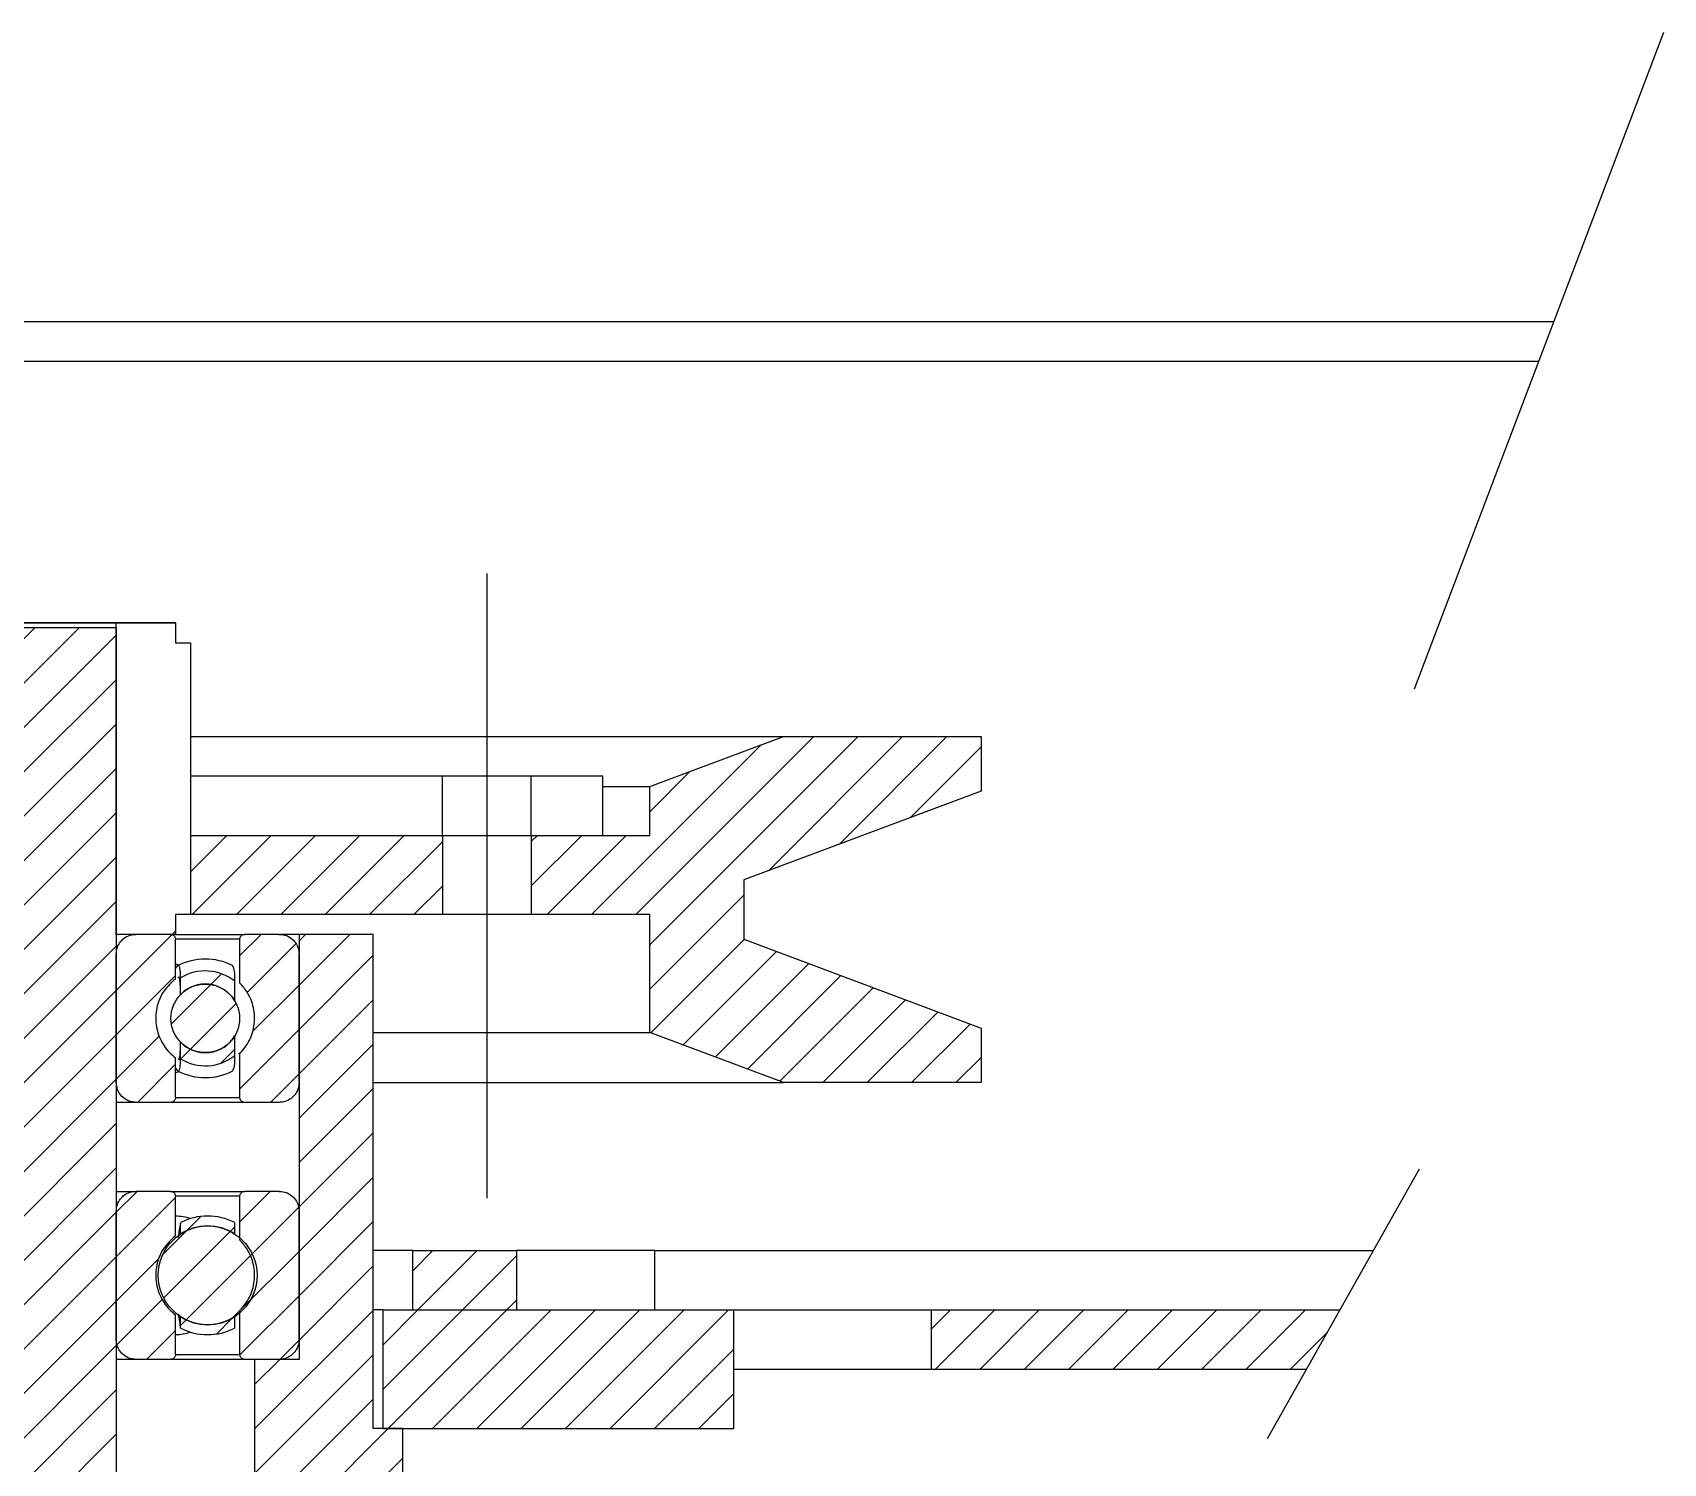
# Model space of a CAD drawing. Header units: millimetres. Extents: x -816 to 2660, y 734 to 4049.
# Drawn here: x 1000.9 to 1165.9, y 2851.2 to 2996 of the extents above; entities that cross this region are included whole.
import ezdxf

# ---------------------------------------------------------------- set-up
doc = ezdxf.new("R2010")
doc.units = ezdxf.units.MM
pattern_1 = [(45, (17.594, -773.2626), (-2.245064, 2.245064), [])]

msp = doc.modelspace()

# ---------------------------------------------------------------- hatches: boundary and pattern name
at = {"linetype": 'Continuous', "lineweight": 18}
h = msp.add_hatch(dxfattribs=at)
h.set_pattern_fill('ANSI31', color=2, style=0)
h.set_pattern_definition(pattern_1)
h.paths.add_polyline_path([(974.31, 2759.73), (1009.31, 2759.73), (1009.31, 2935.73), (999.81, 2935.73), (999.81, 2895.73), (983.81, 2895.73), (983.81, 2935.73), (974.31, 2935.73)], flags=0)
h = msp.add_hatch(dxfattribs=at)
h.set_pattern_fill('ANSI31', style=0)
h.set_pattern_definition(pattern_1)
edge = h.paths.add_edge_path(flags=0)
edge.add_line((1009.31, 2902.73), (1009.31, 2889.73))
edge.add_spline(control_points=[(1009.31, 2889.73), (1009.31, 2889.5), (1009.36, 2889.26), (1009.44, 2889.04), (1009.52, 2888.83), (1009.63, 2888.63), (1009.77, 2888.46), (1009.92, 2888.28), (1010.09, 2888.13), (1010.28, 2888.02), (1010.48, 2887.9), (1010.69, 2887.82), (1010.91, 2887.77), (1011.04, 2887.75), (1011.18, 2887.73), (1011.31, 2887.73)], knot_values=[0, 0, 0, 0, 0.000706, 0.000706, 0.000706, 0.001376, 0.001376, 0.001376, 0.002047, 0.002047, 0.002047, 0.002717, 0.002717, 0.002717, 0.003123, 0.003123, 0.003123, 0.003123], weights=[1, 1, 1, 1, 1, 1, 1, 1, 1, 1, 1, 1, 1, 1, 1, 1], degree=3, periodic=0)
edge.add_line((1011.31, 2887.73), (1014.81, 2887.73))
edge.add_spline(control_points=[(1014.81, 2887.73), (1014.86, 2887.73), (1014.91, 2887.74), (1014.95, 2887.75), (1015, 2887.77), (1015.05, 2887.79), (1015.1, 2887.82), (1015.15, 2887.86), (1015.19, 2887.9), (1015.22, 2887.94), (1015.25, 2887.99), (1015.28, 2888.04), (1015.29, 2888.09), (1015.31, 2888.14), (1015.31, 2888.19), (1015.31, 2888.23)], knot_values=[0.000813, 0.000813, 0.000813, 0.000813, 0.00095, 0.00095, 0.00095, 0.001119, 0.001119, 0.001119, 0.001289, 0.001289, 0.001289, 0.001458, 0.001458, 0.001458, 0.001602, 0.001602, 0.001602, 0.001602], weights=[1, 1, 1, 1, 1, 1, 1, 1, 1, 1, 1, 1, 1, 1, 1, 1], degree=3, periodic=0)
edge.add_line((1015.31, 2888.23), (1015.31, 2892.23))
edge.add_spline(control_points=[(1015.31, 2892.23), (1015.09, 2892.4), (1014.88, 2892.59), (1014.69, 2892.79), (1014.3, 2893.2), (1013.98, 2893.67), (1013.75, 2894.18), (1013.52, 2894.7), (1013.38, 2895.25), (1013.33, 2895.81), (1013.29, 2896.37), (1013.33, 2896.94), (1013.47, 2897.48), (1013.61, 2898.02), (1013.85, 2898.55), (1014.16, 2899.02), (1014.47, 2899.48), (1014.87, 2899.9), (1015.31, 2900.23)], knot_values=[0, 0, 0, 0, 0.000838, 0.000838, 0.000838, 0.002535, 0.002535, 0.002535, 0.004232, 0.004232, 0.004232, 0.00593, 0.00593, 0.00593, 0.007627, 0.007627, 0.007627, 0.009323, 0.009323, 0.009323, 0.009323], weights=[1, 1, 1, 1, 1, 1, 1, 1, 1, 1, 1, 1, 1, 1, 1, 1, 1, 1, 1], degree=3, periodic=0)
edge.add_line((1015.31, 2900.23), (1015.31, 2904.23))
edge.add_spline(control_points=[(1015.31, 2904.23), (1015.31, 2904.26), (1015.31, 2904.29), (1015.31, 2904.31), (1015.3, 2904.37), (1015.28, 2904.42), (1015.25, 2904.47), (1015.23, 2904.52), (1015.19, 2904.56), (1015.15, 2904.6), (1015.11, 2904.64), (1015.06, 2904.67), (1015.01, 2904.69), (1014.96, 2904.72), (1014.9, 2904.73), (1014.85, 2904.73), (1014.84, 2904.73), (1014.83, 2904.73), (1014.81, 2904.73)], knot_values=[0.000025, 0.000025, 0.000025, 0.000025, 0.000103, 0.000103, 0.000103, 0.000272, 0.000272, 0.000272, 0.000442, 0.000442, 0.000442, 0.000611, 0.000611, 0.000611, 0.00078, 0.00078, 0.00078, 0.000813, 0.000813, 0.000813, 0.000813], weights=[1, 1, 1, 1, 1, 1, 1, 1, 1, 1, 1, 1, 1, 1, 1, 1, 1, 1, 1], degree=3, periodic=0)
edge.add_line((1014.81, 2904.73), (1011.31, 2904.73))
edge.add_spline(control_points=[(1011.31, 2904.73), (1011.17, 2904.73), (1011.02, 2904.72), (1010.88, 2904.68), (1010.66, 2904.64), (1010.44, 2904.55), (1010.25, 2904.43), (1010.06, 2904.31), (1009.89, 2904.16), (1009.75, 2903.98), (1009.61, 2903.81), (1009.5, 2903.61), (1009.43, 2903.4), (1009.35, 2903.18), (1009.31, 2902.96), (1009.31, 2902.73)], knot_values=[0.000936, 0.000936, 0.000936, 0.000936, 0.001376, 0.001376, 0.001376, 0.002047, 0.002047, 0.002047, 0.002717, 0.002717, 0.002717, 0.003388, 0.003388, 0.003388, 0.004058, 0.004058, 0.004058, 0.004058], weights=[1, 1, 1, 1, 1, 1, 1, 1, 1, 1, 1, 1, 1, 1, 1, 1], degree=3, periodic=0)
h = msp.add_hatch(dxfattribs=at)
h.set_pattern_fill('ANSI31', style=0)
h.set_pattern_definition(pattern_1)
edge = h.paths.add_edge_path(flags=0)
edge.add_spline(control_points=[(1025.81, 2887.73), (1025.96, 2887.73), (1026.11, 2887.75), (1026.25, 2887.78), (1026.47, 2887.83), (1026.69, 2887.92), (1026.87, 2888.04), (1027.06, 2888.16), (1027.24, 2888.31), (1027.38, 2888.48), (1027.52, 2888.66), (1027.63, 2888.86), (1027.7, 2889.07), (1027.78, 2889.28), (1027.81, 2889.51), (1027.81, 2889.73)], knot_values=[0.003165, 0.003165, 0.003165, 0.003165, 0.003612, 0.003612, 0.003612, 0.004292, 0.004292, 0.004292, 0.004973, 0.004973, 0.004973, 0.005653, 0.005653, 0.005653, 0.006333, 0.006333, 0.006333, 0.006333], weights=[1, 1, 1, 1, 1, 1, 1, 1, 1, 1, 1, 1, 1, 1, 1, 1], degree=3, periodic=0)
edge.add_line((1027.81, 2889.73), (1027.81, 2902.73))
edge.add_spline(control_points=[(1027.81, 2902.73), (1027.81, 2902.8), (1027.81, 2902.87), (1027.8, 2902.94), (1027.78, 2903.17), (1027.72, 2903.39), (1027.62, 2903.59), (1027.53, 2903.79), (1027.39, 2903.98), (1027.24, 2904.14), (1027.08, 2904.3), (1026.89, 2904.43), (1026.69, 2904.53), (1026.49, 2904.63), (1026.27, 2904.69), (1026.05, 2904.72), (1025.97, 2904.73), (1025.89, 2904.73), (1025.81, 2904.73)], knot_values=[0, 0, 0, 0, 0.000211, 0.000211, 0.000211, 0.000891, 0.000891, 0.000891, 0.001571, 0.001571, 0.001571, 0.002252, 0.002252, 0.002252, 0.002932, 0.002932, 0.002932, 0.003165, 0.003165, 0.003165, 0.003165], weights=[1, 1, 1, 1, 1, 1, 1, 1, 1, 1, 1, 1, 1, 1, 1, 1, 1, 1, 1], degree=3, periodic=0)
edge.add_line((1025.81, 2904.73), (1022.31, 2904.73))
edge.add_spline(control_points=[(1022.31, 2904.73), (1022.27, 2904.73), (1022.22, 2904.73), (1022.18, 2904.71), (1022.13, 2904.7), (1022.07, 2904.68), (1022.03, 2904.64), (1021.98, 2904.61), (1021.94, 2904.57), (1021.91, 2904.53), (1021.88, 2904.48), (1021.85, 2904.43), (1021.83, 2904.37), (1021.82, 2904.33), (1021.81, 2904.28), (1021.81, 2904.23)], knot_values=[0.000813, 0.000813, 0.000813, 0.000813, 0.00095, 0.00095, 0.00095, 0.001119, 0.001119, 0.001119, 0.001289, 0.001289, 0.001289, 0.001458, 0.001458, 0.001458, 0.001602, 0.001602, 0.001602, 0.001602], weights=[1, 1, 1, 1, 1, 1, 1, 1, 1, 1, 1, 1, 1, 1, 1, 1], degree=3, periodic=0)
edge.add_line((1021.81, 2904.23), (1021.81, 2899.8))
edge.add_spline(control_points=[(1021.81, 2899.8), (1022.1, 2899.52), (1022.36, 2899.21), (1022.57, 2898.86), (1022.86, 2898.39), (1023.08, 2897.85), (1023.2, 2897.31), (1023.32, 2896.76), (1023.35, 2896.19), (1023.28, 2895.63), (1023.21, 2895.08), (1023.05, 2894.52), (1022.8, 2894.02), (1022.55, 2893.52), (1022.21, 2893.05), (1021.81, 2892.66)], knot_values=[0, 0, 0, 0, 0.001204, 0.001204, 0.001204, 0.002895, 0.002895, 0.002895, 0.004586, 0.004586, 0.004586, 0.006276, 0.006276, 0.006276, 0.007967, 0.007967, 0.007967, 0.007967], weights=[1, 1, 1, 1, 1, 1, 1, 1, 1, 1, 1, 1, 1, 1, 1, 1], degree=3, periodic=0)
edge.add_line((1021.81, 2892.66), (1021.81, 2888.23))
edge.add_spline(control_points=[(1021.81, 2888.23), (1021.81, 2888.21), (1021.82, 2888.18), (1021.82, 2888.16), (1021.83, 2888.1), (1021.85, 2888.05), (1021.87, 2888), (1021.9, 2887.95), (1021.94, 2887.9), (1021.98, 2887.86), (1022.02, 2887.83), (1022.07, 2887.8), (1022.12, 2887.77), (1022.17, 2887.75), (1022.23, 2887.74), (1022.28, 2887.73), (1022.29, 2887.73), (1022.3, 2887.73), (1022.31, 2887.73)], knot_values=[0.000025, 0.000025, 0.000025, 0.000025, 0.000103, 0.000103, 0.000103, 0.000272, 0.000272, 0.000272, 0.000442, 0.000442, 0.000442, 0.000611, 0.000611, 0.000611, 0.00078, 0.00078, 0.00078, 0.000813, 0.000813, 0.000813, 0.000813], weights=[1, 1, 1, 1, 1, 1, 1, 1, 1, 1, 1, 1, 1, 1, 1, 1, 1, 1, 1], degree=3, periodic=0)
edge.add_line((1022.31, 2887.73), (1025.81, 2887.73))
h = msp.add_hatch(dxfattribs=at)
h.set_pattern_fill('ANSI31', style=0)
h.set_pattern_definition(pattern_1)
h.paths.add_polyline_path([(1023.31, 2832.73), (1027.81, 2832.73), (1027.81, 2789.73), (1031.81, 2789.73), (1031.81, 2784.73), (1038.31, 2784.73), (1038.31, 2854.73), (1035.31, 2854.73), (1035.31, 2904.73), (1027.81, 2904.73), (1027.81, 2861.73), (1023.31, 2861.73)], flags=0)
h = msp.add_hatch(dxfattribs=at)
h.set_pattern_fill('ANSI31', style=0)
h.set_pattern_definition(pattern_1)
edge = h.paths.add_edge_path(flags=0)
edge.add_line((1015.81, 2900.32), (1015.81, 2898.63))
edge.add_arc((1018.32, 2896.23), 3.47, 30.234, 136.3127, ccw=False)
edge.add_line((1021.31, 2897.98), (1021.31, 2899.98))
edge.add_arc((1018.32, 2896.23), 4.8, 51.378, 121.4946)
h = msp.add_hatch(dxfattribs=at)
h.set_pattern_fill('ANSI31', style=0)
h.set_pattern_definition(pattern_1)
edge = h.paths.add_edge_path(flags=0)
edge.add_arc((1018.32, 2896.23), 3.47, 0, 360)
h = msp.add_hatch(dxfattribs=at)
h.set_pattern_fill('ANSI31', style=0)
h.set_pattern_definition(pattern_1)
edge = h.paths.add_edge_path(flags=0)
edge.add_line((1021.31, 2892.49), (1021.31, 2894.49))
edge.add_arc((1018.32, 2896.23), 3.47, 223.6873, 329.766, ccw=False)
edge.add_line((1015.81, 2893.84), (1015.81, 2892.14))
edge.add_arc((1018.32, 2896.23), 4.8, 238.5054, 308.622)
h = msp.add_hatch(dxfattribs=at)
h.set_pattern_fill('ANSI31', style=0)
h.set_pattern_definition(pattern_1)
edge = h.paths.add_edge_path(flags=0)
edge.add_line((1009.31, 2876.73), (1009.31, 2863.73))
edge.add_spline(control_points=[(1009.31, 2863.73), (1009.31, 2863.66), (1009.32, 2863.59), (1009.33, 2863.52), (1009.35, 2863.3), (1009.41, 2863.08), (1009.51, 2862.88), (1009.6, 2862.67), (1009.74, 2862.49), (1009.89, 2862.33), (1010.05, 2862.17), (1010.24, 2862.03), (1010.44, 2861.94), (1010.64, 2861.84), (1010.86, 2861.77), (1011.08, 2861.75), (1011.16, 2861.74), (1011.24, 2861.73), (1011.31, 2861.73)], knot_values=[0, 0, 0, 0, 0.000211, 0.000211, 0.000211, 0.000891, 0.000891, 0.000891, 0.001571, 0.001571, 0.001571, 0.002252, 0.002252, 0.002252, 0.002932, 0.002932, 0.002932, 0.003165, 0.003165, 0.003165, 0.003165], weights=[1, 1, 1, 1, 1, 1, 1, 1, 1, 1, 1, 1, 1, 1, 1, 1, 1, 1, 1], degree=3, periodic=0)
edge.add_line((1011.31, 2861.73), (1014.81, 2861.73))
edge.add_spline(control_points=[(1014.81, 2861.73), (1014.86, 2861.73), (1014.91, 2861.74), (1014.95, 2861.75), (1015, 2861.77), (1015.05, 2861.79), (1015.1, 2861.82), (1015.15, 2861.86), (1015.19, 2861.9), (1015.22, 2861.94), (1015.25, 2861.99), (1015.28, 2862.04), (1015.29, 2862.09), (1015.31, 2862.14), (1015.31, 2862.19), (1015.31, 2862.23)], knot_values=[0.000813, 0.000813, 0.000813, 0.000813, 0.00095, 0.00095, 0.00095, 0.001119, 0.001119, 0.001119, 0.001289, 0.001289, 0.001289, 0.001458, 0.001458, 0.001458, 0.001602, 0.001602, 0.001602, 0.001602], weights=[1, 1, 1, 1, 1, 1, 1, 1, 1, 1, 1, 1, 1, 1, 1, 1], degree=3, periodic=0)
edge.add_line((1015.31, 2862.23), (1015.31, 2866.23))
edge.add_spline(control_points=[(1015.31, 2866.23), (1015.09, 2866.4), (1014.88, 2866.59), (1014.69, 2866.79), (1014.3, 2867.2), (1013.98, 2867.67), (1013.75, 2868.18), (1013.52, 2868.7), (1013.38, 2869.25), (1013.33, 2869.81), (1013.29, 2870.37), (1013.33, 2870.94), (1013.47, 2871.48), (1013.61, 2872.02), (1013.85, 2872.55), (1014.16, 2873.02), (1014.47, 2873.48), (1014.87, 2873.9), (1015.31, 2874.23)], knot_values=[0, 0, 0, 0, 0.000838, 0.000838, 0.000838, 0.002535, 0.002535, 0.002535, 0.004232, 0.004232, 0.004232, 0.00593, 0.00593, 0.00593, 0.007627, 0.007627, 0.007627, 0.009323, 0.009323, 0.009323, 0.009323], weights=[1, 1, 1, 1, 1, 1, 1, 1, 1, 1, 1, 1, 1, 1, 1, 1, 1, 1, 1], degree=3, periodic=0)
edge.add_line((1015.31, 2874.23), (1015.31, 2878.23))
edge.add_spline(control_points=[(1015.31, 2878.23), (1015.31, 2878.26), (1015.31, 2878.29), (1015.31, 2878.31), (1015.3, 2878.37), (1015.28, 2878.42), (1015.25, 2878.47), (1015.23, 2878.52), (1015.19, 2878.56), (1015.15, 2878.6), (1015.11, 2878.64), (1015.06, 2878.67), (1015.01, 2878.69), (1014.96, 2878.72), (1014.9, 2878.73), (1014.85, 2878.73), (1014.84, 2878.73), (1014.83, 2878.73), (1014.81, 2878.73)], knot_values=[0.000025, 0.000025, 0.000025, 0.000025, 0.000103, 0.000103, 0.000103, 0.000272, 0.000272, 0.000272, 0.000442, 0.000442, 0.000442, 0.000611, 0.000611, 0.000611, 0.00078, 0.00078, 0.00078, 0.000813, 0.000813, 0.000813, 0.000813], weights=[1, 1, 1, 1, 1, 1, 1, 1, 1, 1, 1, 1, 1, 1, 1, 1, 1, 1, 1], degree=3, periodic=0)
edge.add_line((1014.81, 2878.73), (1011.31, 2878.73))
edge.add_spline(control_points=[(1011.31, 2878.73), (1011.17, 2878.73), (1011.02, 2878.72), (1010.88, 2878.68), (1010.66, 2878.64), (1010.44, 2878.55), (1010.25, 2878.43), (1010.06, 2878.31), (1009.89, 2878.16), (1009.75, 2877.98), (1009.61, 2877.81), (1009.5, 2877.61), (1009.43, 2877.4), (1009.35, 2877.18), (1009.31, 2876.96), (1009.31, 2876.73)], knot_values=[0.003165, 0.003165, 0.003165, 0.003165, 0.003612, 0.003612, 0.003612, 0.004292, 0.004292, 0.004292, 0.004973, 0.004973, 0.004973, 0.005653, 0.005653, 0.005653, 0.006333, 0.006333, 0.006333, 0.006333], weights=[1, 1, 1, 1, 1, 1, 1, 1, 1, 1, 1, 1, 1, 1, 1, 1], degree=3, periodic=0)
h = msp.add_hatch(dxfattribs=at)
h.set_pattern_fill('ANSI31', style=0)
h.set_pattern_definition(pattern_1)
edge = h.paths.add_edge_path(flags=0)
edge.add_spline(control_points=[(1025.81, 2861.73), (1025.96, 2861.73), (1026.11, 2861.75), (1026.25, 2861.78), (1026.47, 2861.83), (1026.69, 2861.92), (1026.87, 2862.04), (1027.06, 2862.16), (1027.24, 2862.31), (1027.38, 2862.48), (1027.52, 2862.66), (1027.63, 2862.86), (1027.7, 2863.07), (1027.78, 2863.28), (1027.81, 2863.51), (1027.81, 2863.73)], knot_values=[0.003165, 0.003165, 0.003165, 0.003165, 0.003612, 0.003612, 0.003612, 0.004292, 0.004292, 0.004292, 0.004973, 0.004973, 0.004973, 0.005653, 0.005653, 0.005653, 0.006333, 0.006333, 0.006333, 0.006333], weights=[1, 1, 1, 1, 1, 1, 1, 1, 1, 1, 1, 1, 1, 1, 1, 1], degree=3, periodic=0)
edge.add_line((1027.81, 2863.73), (1027.81, 2876.73))
edge.add_spline(control_points=[(1027.81, 2876.73), (1027.81, 2876.8), (1027.81, 2876.87), (1027.8, 2876.94), (1027.78, 2877.17), (1027.72, 2877.39), (1027.62, 2877.59), (1027.53, 2877.79), (1027.39, 2877.98), (1027.24, 2878.14), (1027.08, 2878.3), (1026.89, 2878.43), (1026.69, 2878.53), (1026.49, 2878.63), (1026.27, 2878.69), (1026.05, 2878.72), (1025.97, 2878.73), (1025.89, 2878.73), (1025.81, 2878.73)], knot_values=[0, 0, 0, 0, 0.000211, 0.000211, 0.000211, 0.000891, 0.000891, 0.000891, 0.001571, 0.001571, 0.001571, 0.002252, 0.002252, 0.002252, 0.002932, 0.002932, 0.002932, 0.003165, 0.003165, 0.003165, 0.003165], weights=[1, 1, 1, 1, 1, 1, 1, 1, 1, 1, 1, 1, 1, 1, 1, 1, 1, 1, 1], degree=3, periodic=0)
edge.add_line((1025.81, 2878.73), (1022.31, 2878.73))
edge.add_spline(control_points=[(1022.31, 2878.73), (1022.27, 2878.73), (1022.22, 2878.73), (1022.18, 2878.71), (1022.13, 2878.7), (1022.07, 2878.68), (1022.03, 2878.64), (1021.98, 2878.61), (1021.94, 2878.57), (1021.91, 2878.53), (1021.88, 2878.48), (1021.85, 2878.43), (1021.83, 2878.37), (1021.82, 2878.33), (1021.81, 2878.28), (1021.81, 2878.23)], knot_values=[0.000813, 0.000813, 0.000813, 0.000813, 0.00095, 0.00095, 0.00095, 0.001119, 0.001119, 0.001119, 0.001289, 0.001289, 0.001289, 0.001458, 0.001458, 0.001458, 0.001602, 0.001602, 0.001602, 0.001602], weights=[1, 1, 1, 1, 1, 1, 1, 1, 1, 1, 1, 1, 1, 1, 1, 1], degree=3, periodic=0)
edge.add_line((1021.81, 2878.23), (1021.81, 2873.8))
edge.add_spline(control_points=[(1021.81, 2873.8), (1022.1, 2873.52), (1022.36, 2873.21), (1022.57, 2872.86), (1022.86, 2872.39), (1023.08, 2871.85), (1023.2, 2871.31), (1023.32, 2870.76), (1023.35, 2870.19), (1023.28, 2869.63), (1023.21, 2869.08), (1023.05, 2868.52), (1022.8, 2868.02), (1022.55, 2867.52), (1022.21, 2867.05), (1021.81, 2866.66)], knot_values=[0, 0, 0, 0, 0.001204, 0.001204, 0.001204, 0.002895, 0.002895, 0.002895, 0.004586, 0.004586, 0.004586, 0.006276, 0.006276, 0.006276, 0.007967, 0.007967, 0.007967, 0.007967], weights=[1, 1, 1, 1, 1, 1, 1, 1, 1, 1, 1, 1, 1, 1, 1, 1], degree=3, periodic=0)
edge.add_line((1021.81, 2866.66), (1021.81, 2862.23))
edge.add_spline(control_points=[(1021.81, 2862.23), (1021.81, 2862.21), (1021.82, 2862.18), (1021.82, 2862.16), (1021.83, 2862.1), (1021.85, 2862.05), (1021.87, 2862), (1021.9, 2861.95), (1021.94, 2861.9), (1021.98, 2861.86), (1022.02, 2861.83), (1022.07, 2861.8), (1022.12, 2861.77), (1022.17, 2861.75), (1022.23, 2861.74), (1022.28, 2861.73), (1022.29, 2861.73), (1022.3, 2861.73), (1022.31, 2861.73)], knot_values=[0.000025, 0.000025, 0.000025, 0.000025, 0.000103, 0.000103, 0.000103, 0.000272, 0.000272, 0.000272, 0.000442, 0.000442, 0.000442, 0.000611, 0.000611, 0.000611, 0.00078, 0.00078, 0.00078, 0.000813, 0.000813, 0.000813, 0.000813], weights=[1, 1, 1, 1, 1, 1, 1, 1, 1, 1, 1, 1, 1, 1, 1, 1, 1, 1, 1], degree=3, periodic=0)
edge.add_line((1022.31, 2861.73), (1025.81, 2861.73))
h = msp.add_hatch(dxfattribs=at)
h.set_pattern_fill('ANSI31', style=0)
h.set_pattern_definition(pattern_1)
edge = h.paths.add_edge_path(flags=0)
edge.add_line((1015.81, 2875.56), (1015.81, 2874.4))
edge.add_arc((1018.56, 2870.23), 5, 56.586, 123.3903, ccw=False)
edge.add_line((1021.31, 2874.4), (1021.31, 2875.56))
edge.add_arc((1018.56, 2870.23), 6, 62.692, 117.2895)
h = msp.add_hatch(dxfattribs=at)
h.set_pattern_fill('ANSI31', style=0)
h.set_pattern_definition(pattern_1)
edge = h.paths.add_edge_path(flags=0)
edge.add_arc((1018.56, 2870.23), 5, 0, 360)
h = msp.add_hatch(dxfattribs=at)
h.set_pattern_fill('ANSI31', style=0)
h.set_pattern_definition(pattern_1)
h.paths.add_polyline_path([(1049.81, 2872.73), (1039.31, 2872.73), (1039.31, 2866.73), (1049.81, 2866.73)], flags=0)
h = msp.add_hatch(dxfattribs=at)
h.set_pattern_fill('ANSI31', style=0)
h.set_pattern_definition(pattern_1)
h.paths.add_polyline_path([(1036.31, 2854.73), (1071.81, 2854.73), (1071.81, 2866.73), (1036.31, 2866.73)], flags=0)
h = msp.add_hatch(dxfattribs=at)
h.set_pattern_fill('ANSI31', style=0)
h.set_pattern_definition(pattern_1)
edge = h.paths.add_edge_path(flags=0)
edge.add_line((1021.31, 2864.91), (1021.31, 2866.06))
edge.add_arc((1018.56, 2870.23), 5, 236.6097, 303.414, ccw=False)
edge.add_line((1015.81, 2866.06), (1015.81, 2864.9))
edge.add_arc((1018.56, 2870.23), 6, 242.7105, 297.308)

# ---------------------------------------------------------------- linework, layer by layer
at = {"color": 5}
for p, q in [((1165.85, 2995.96), (1140.65, 2929.52)), ((1046.81, 2941.25), (1046.81, 2878.03)), ((1042.31, 2914.73), (1042.31, 2906.73)), ((1051.31, 2914.73), (1051.31, 2906.73)), ((1141.15, 2880.98), (1125.77, 2853.69))]:
    msp.add_line(p, q, dxfattribs=at)
at = {"color": 7, "linetype": 'Continuous', "lineweight": 25}
for p, q in [((844.74, 2966.73), (1154.77, 2966.73)), ((843.22, 2962.73), (1153.25, 2962.73)), ((993.75, 2936.23), (1001.89, 2936.23)), ((1009.31, 2935.73), (999.81, 2935.73)), ((1001.89, 2936.23), (1009.31, 2936.23)), ((1009.31, 2904.73), (1009.31, 2936.23)), ((1009.31, 2936.23), (1015.31, 2936.23)), ((1009.31, 2935.73), (1009.31, 2759.73)), ((1016.81, 2924.73), (1076.81, 2924.73)), ((1063.31, 2919.67), (1076.81, 2924.73)), ((1076.81, 2924.73), (1096.81, 2924.73)), ((1096.81, 2924.73), (1096.81, 2919.23)), ((1058.56, 2919.67), (1063.31, 2919.67)), ((1063.31, 2914.73), (1063.31, 2919.67)), ((1096.81, 2919.23), (1072.81, 2910.23)), ((1016.81, 2914.73), (1063.31, 2914.73)), ((1072.81, 2910.23), (1072.81, 2904.23)), ((1015.31, 2906.73), (1015.31, 2904.73)), ((1063.31, 2906.73), (1015.31, 2906.73)), ((1063.31, 2894.8), (1063.31, 2906.73)), ((1015.31, 2904.73), (1009.31, 2904.73)), ((1014.81, 2904.73), (1011.31, 2904.73)), ((1015.31, 2904.73), (1022.31, 2904.73)), ((1015.31, 2900.23), (1015.31, 2904.23)), ((1021.81, 2899.8), (1021.81, 2904.23)), ((1025.81, 2904.73), (1022.31, 2904.73)), ((1027.81, 2904.73), (1025.97, 2904.73)), ((1027.81, 2904.73), (1027.81, 2861.73)), ((1035.31, 2904.73), (1027.81, 2904.73)), ((1035.31, 2854.73), (1035.31, 2904.73)), ((1072.81, 2904.23), (1096.81, 2895.23)), ((1009.31, 2889.73), (1009.31, 2902.73)), ((1027.81, 2889.73), (1027.81, 2902.73)), ((1015.81, 2898.63), (1015.81, 2900.32)), ((1021.31, 2897.98), (1021.31, 2899.98)), ((1021.31, 2892.49), (1021.31, 2894.49)), ((1035.31, 2894.8), (1063.31, 2894.8)), ((1076.81, 2889.73), (1063.31, 2894.8)), ((1096.81, 2895.23), (1096.81, 2889.73)), ((1015.81, 2892.14), (1015.81, 2893.84)), ((1021.81, 2892.66), (1021.69, 2892.66)), ((1021.81, 2888.23), (1021.81, 2892.66)), ((1015.31, 2888.23), (1015.31, 2892.23)), ((1035.31, 2889.73), (1076.81, 2889.73)), ((1096.81, 2889.73), (1076.81, 2889.73)), ((1011.31, 2887.73), (1009.31, 2887.73)), ((1014.81, 2887.73), (1011.31, 2887.73)), ((1022.31, 2887.73), (1014.81, 2887.73)), ((1025.81, 2887.73), (1022.31, 2887.73)), ((1009.31, 2878.73), (1011.31, 2878.73)), ((1014.81, 2878.73), (1011.31, 2878.73)), ((1014.94, 2878.73), (1022.31, 2878.73)), ((1015.31, 2874.23), (1015.31, 2878.23)), ((1021.81, 2873.8), (1021.81, 2878.23)), ((1025.81, 2878.73), (1022.31, 2878.73)), ((1009.31, 2863.73), (1009.31, 2876.73)), ((1027.81, 2863.73), (1027.81, 2876.73)), ((1015.81, 2874.4), (1015.81, 2875.56)), ((1021.31, 2874.4), (1021.31, 2875.56)), ((1039.31, 2872.73), (1035.31, 2872.73)), ((1039.31, 2866.73), (1039.31, 2872.73)), ((1039.31, 2872.73), (1049.81, 2872.73)), ((1049.81, 2872.73), (1049.81, 2866.73)), ((1063.81, 2872.73), (1049.81, 2872.73)), ((1063.81, 2866.73), (1063.81, 2872.73)), ((1063.81, 2872.73), (1136.5, 2872.73)), ((1015.31, 2862.23), (1015.31, 2866.23)), ((1021.81, 2862.23), (1021.81, 2866.66)), ((1036.31, 2866.73), (1035.31, 2866.73)), ((1036.31, 2854.73), (1036.31, 2866.73)), ((1036.31, 2866.73), (1071.81, 2866.73)), ((1039.31, 2866.73), (1049.81, 2866.73)), ((1071.81, 2854.73), (1071.81, 2866.73)), ((1091.81, 2860.73), (1091.81, 2866.73)), ((1091.81, 2866.73), (1133.12, 2866.73)), ((1015.81, 2864.9), (1015.81, 2866.06)), ((1021.31, 2864.91), (1021.31, 2866.06)), ((1011.31, 2861.73), (1009.31, 2861.73)), ((1014.81, 2861.73), (1011.31, 2861.73)), ((1022.31, 2861.73), (1014.81, 2861.73)), ((1025.81, 2861.73), (1022.31, 2861.73)), ((1023.31, 2861.73), (1023.31, 2832.73)), ((1027.81, 2861.73), (1023.31, 2861.73)), ((1071.81, 2860.73), (1091.81, 2860.73)), ((1091.81, 2860.73), (1129.74, 2860.73)), ((1038.31, 2854.73), (1035.31, 2854.73)), ((1036.31, 2854.73), (1071.81, 2854.73)), ((1038.31, 2784.73), (1038.31, 2854.73))]:
    msp.add_line(p, q, dxfattribs=at)
at = {"color": 1, "linetype": 'Continuous', "lineweight": 25}
for p, q in [((1015.31, 2936.23), (968.31, 2936.23)), ((1015.31, 2936.23), (1015.31, 2934.23)), ((1015.31, 2934.23), (1016.81, 2934.23)), ((1016.81, 2934.23), (1016.81, 2906.73)), ((1058.56, 2920.73), (1016.81, 2920.73)), ((1042.31, 2914.73), (1042.31, 2920.73)), ((1051.31, 2914.73), (1051.31, 2920.73)), ((1058.56, 2914.73), (1058.56, 2920.73))]:
    msp.add_line(p, q, dxfattribs=at)
at = {"color": 3, "linetype": 'Continuous', "lineweight": 18}
for p, q in [((1057.39, 2906.73), (1074.54, 2923.88)), ((1061.88, 2906.73), (1079.88, 2924.73)), ((1063.31, 2903.67), (1084.37, 2924.73)), ((1075.3, 2911.16), (1088.87, 2924.73)), ((1082.48, 2913.86), (1093.36, 2924.73)), ((1089.66, 2916.55), (1096.81, 2923.7)), ((1063.31, 2917.14), (1067.36, 2921.19)), ((1016.81, 2911.05), (1020.49, 2914.73)), ((1016.98, 2906.73), (1024.98, 2914.73)), ((1021.47, 2906.73), (1029.47, 2914.73)), ((1025.96, 2906.73), (1033.96, 2914.73)), ((1030.45, 2906.73), (1038.45, 2914.73)), ((1034.94, 2906.73), (1042.31, 2914.1)), ((1042.94, 2914.73), (1042.94, 2914.73)), ((1051.31, 2914.12), (1051.92, 2914.73)), ((1051.31, 2909.63), (1056.41, 2914.73)), ((1052.9, 2906.73), (1060.9, 2914.73)), ((1039.43, 2906.73), (1042.31, 2909.61)), ((1063.31, 2899.18), (1072.81, 2908.68)), ((1010.49, 2904.73), (1010.49, 2904.73)), ((1014.98, 2904.73), (1015.31, 2905.06)), ((1063.39, 2894.77), (1072.84, 2904.22)), ((1066.66, 2893.54), (1076.11, 2903)), ((1069.92, 2892.32), (1079.38, 2901.77)), ((1073.19, 2891.09), (1082.64, 2900.55)), ((1076.45, 2889.87), (1085.91, 2899.32)), ((1080.81, 2889.73), (1089.17, 2898.1)), ((1085.3, 2889.73), (1092.44, 2896.87)), ((1089.79, 2889.73), (1095.7, 2895.65)), ((1094.28, 2889.73), (1096.81, 2892.27))]:
    msp.add_line(p, q, dxfattribs=at)
at = {"color": 1}
for p, q in [((1016.98, 2906.73), (1015.31, 2906.73)), ((1015.31, 2906.73), (1015.31, 2904.73))]:
    msp.add_line(p, q, dxfattribs=at)
at = {"color": 8, "linetype": 'Continuous', "lineweight": 25}
for p, q in [((1021.81, 2904.23), (1015.31, 2904.23)), ((1015.31, 2888.23), (1021.81, 2888.23)), ((1021.81, 2878.23), (1015.31, 2878.23)), ((1015.31, 2862.23), (1021.81, 2862.23))]:
    msp.add_line(p, q, dxfattribs=at)
msp.add_line((1071.81, 2866.73), (1107.73, 2866.73))
at = {"color": 7, "linetype": 'Continuous', "lineweight": 18}
for p, q in [((1091.81, 2864.82), (1093.73, 2866.73)), ((1092.22, 2860.73), (1098.22, 2866.73)), ((1096.71, 2860.73), (1102.71, 2866.73)), ((1101.2, 2860.73), (1107.2, 2866.73)), ((1105.69, 2860.73), (1111.69, 2866.73)), ((1110.18, 2860.73), (1116.18, 2866.73)), ((1114.67, 2860.73), (1120.67, 2866.73)), ((1119.16, 2860.73), (1125.16, 2866.73)), ((1123.65, 2860.73), (1129.65, 2866.73)), ((1128.14, 2860.73), (1131.81, 2864.41))]:
    msp.add_line(p, q, dxfattribs=at)
at = {"color": 7, "linetype": 'Continuous', "lineweight": 25, "flags": 128}
for points in [[(1015.59, 2901.63), (1015.54, 2901.65), (1015.31, 2901.75)], [(1015.31, 2890.71), (1015.56, 2890.82), (1015.61, 2890.84)]]:
    msp.add_lwpolyline(points, dxfattribs=at)
at = {"color": 7, "linetype": 'Continuous', "lineweight": 25}
for centre, radius in [((1018.32, 2896.23), 3.47), ((1018.56, 2870.23), 5)]:
    msp.add_circle(centre, radius, dxfattribs=at)
for centre, radius, start, end in [((1018.32, 2896.23), 6, 62.4347, 117.8278), ((1018.32, 2896.23), 4.8, 51.378, 121.4946), ((1018.32, 2896.23), 3.47, 30.234, 136.3127), ((1018.32, 2896.23), 3.47, 223.6873, 329.766), ((1018.32, 2896.23), 6, 242.1165, 297.8097), ((1018.32, 2896.23), 4.8, 238.5054, 308.622), ((1015.09, 2870.23), 6, 73.0934, 87.8295), ((1018.56, 2870.23), 6, 62.692, 117.2895), ((1018.56, 2870.23), 5, 56.586, 123.3903), ((1015.09, 2870.23), 6, 272.1705, 286.9066), ((1018.56, 2870.23), 5, 236.6097, 303.414), ((1018.56, 2870.23), 6, 242.7105, 297.308)]:
    msp.add_arc(centre, radius, start, end, dxfattribs=at)
for points, knots in [([(1009.31, 2902.73), (1009.34, 2902.96), (1009.38, 2903.41), (1009.73, 2904.01), (1010.23, 2904.46), (1010.8, 2904.7), (1011.17, 2904.72), (1011.31, 2904.73)], [0, 0, 0, 0, 0.214634, 0.429324, 0.644023, 0.858713, 1, 1, 1, 1]), ([(1014.81, 2904.73), (1014.83, 2904.73), (1014.89, 2904.73), (1015.01, 2904.7), (1015.16, 2904.61), (1015.26, 2904.47), (1015.31, 2904.34), (1015.31, 2904.26), (1015.31, 2904.23)], [0, 0, 0, 0, 0.041937, 0.25661, 0.471277, 0.685936, 0.900569, 1, 1, 1, 1]), ([(1021.81, 2904.23), (1021.82, 2904.28), (1021.83, 2904.39), (1021.9, 2904.53), (1022.02, 2904.65), (1022.17, 2904.72), (1022.27, 2904.73), (1022.31, 2904.73)], [0, 0, 0, 0, 0.182821, 0.397482, 0.612166, 0.826844, 1, 1, 1, 1]), ([(1025.81, 2904.73), (1025.89, 2904.73), (1026.19, 2904.72), (1026.71, 2904.56), (1027.26, 2904.17), (1027.66, 2903.61), (1027.8, 2903.1), (1027.81, 2902.8), (1027.81, 2902.73)], [0, 0, 0, 0, 0.074064, 0.288725, 0.503367, 0.718021, 0.932671, 1, 1, 1, 1]), ([(1015.81, 2900.32), (1015.81, 2900.34), (1015.81, 2900.74), (1015.79, 2901.36), (1015.62, 2901.63), (1015.44, 2901.55), (1015.32, 2901.27), (1015.31, 2901.25)], [0, 0, 0, 0, 0.010317, 0.3497287, 0.668822, 0.9736897, 1, 1, 1, 1]), ([(1021.31, 2899.98), (1021.31, 2900.06), (1021.31, 2900.55), (1021.28, 2901.27), (1021.16, 2901.45), (1021.09, 2901.54)], [0, 0, 0, 0, 0.088699, 0.542024, 1, 1, 1, 1]), ([(1015.31, 2900.23), (1014.9, 2899.85), (1014.06, 2899.09), (1013.38, 2897.5), (1013.24, 2895.8), (1013.67, 2894.15), (1014.45, 2892.95), (1015.1, 2892.41), (1015.31, 2892.23)], [0, 0, 0, 0, 0.181815, 0.363666, 0.545518, 0.727368, 0.909221, 1, 1, 1, 1]), ([(1015.81, 2898.63), (1015.81, 2898.73), (1015.81, 2899.22), (1015.79, 2899.92), (1015.7, 2900.42), (1015.59, 2900.38), (1015.54, 2900.36)], [0, 0, 0, 0, 0.09031, 0.428747, 0.748893, 1, 1, 1, 1]), ([(1021.81, 2892.66), (1022.18, 2893.1), (1022.9, 2893.96), (1023.37, 2895.63), (1023.29, 2897.32), (1022.72, 2898.78), (1022.08, 2899.5), (1021.81, 2899.8)], [0, 0, 0, 0, 0.211965, 0.423966, 0.635968, 0.847965, 1, 1, 1, 1]), ([(1015.54, 2892.12), (1015.58, 2892.09), (1015.69, 2892.04), (1015.78, 2892.45), (1015.81, 2893.1), (1015.81, 2893.64), (1015.81, 2893.84)], [0, 0, 0, 0, 0.227864, 0.523442, 0.82409, 1, 1, 1, 1]), ([(1015.31, 2891.2), (1015.41, 2891.06), (1015.61, 2890.78), (1015.77, 2891.07), (1015.81, 2891.63), (1015.81, 2892.06), (1015.81, 2892.14)], [0, 0, 0, 0, 0.314474, 0.61888, 0.922321, 1, 1, 1, 1]), ([(1021.08, 2890.99), (1021.13, 2891.01), (1021.26, 2891.07), (1021.31, 2891.69), (1021.31, 2892.3), (1021.31, 2892.49)], [0, 0, 0, 0, 0.30339, 0.786628, 1, 1, 1, 1]), ([(1011.31, 2887.73), (1011.18, 2887.74), (1010.82, 2887.76), (1010.26, 2887.99), (1009.75, 2888.43), (1009.39, 2889.04), (1009.34, 2889.5), (1009.31, 2889.73)], [0, 0, 0, 0, 0.130289, 0.345007, 0.559722, 0.77444, 1, 1, 1, 1]), ([(1027.81, 2889.73), (1027.79, 2889.51), (1027.75, 2889.06), (1027.4, 2888.46), (1026.9, 2888.01), (1026.33, 2887.77), (1025.96, 2887.74), (1025.81, 2887.73)], [0, 0, 0, 0, 0.214631, 0.429332, 0.644018, 0.858712, 1, 1, 1, 1]), ([(1015.31, 2888.23), (1015.31, 2888.19), (1015.3, 2888.08), (1015.23, 2887.94), (1015.11, 2887.82), (1014.96, 2887.75), (1014.86, 2887.74), (1014.81, 2887.73)], [0, 0, 0, 0, 0.182821, 0.397495, 0.612113, 0.826779, 1, 1, 1, 1]), ([(1022.31, 2887.73), (1022.3, 2887.73), (1022.24, 2887.73), (1022.11, 2887.76), (1021.97, 2887.86), (1021.87, 2887.99), (1021.82, 2888.13), (1021.82, 2888.21), (1021.81, 2888.23)], [0, 0, 0, 0, 0.041939, 0.256625, 0.471239, 0.685902, 0.900569, 1, 1, 1, 1]), ([(1009.31, 2876.73), (1009.34, 2876.96), (1009.38, 2877.41), (1009.73, 2878.01), (1010.23, 2878.46), (1010.8, 2878.7), (1011.17, 2878.72), (1011.31, 2878.73)], [0, 0, 0, 0, 0.214631, 0.429325, 0.644023, 0.858713, 1, 1, 1, 1]), ([(1014.81, 2878.73), (1014.83, 2878.73), (1014.89, 2878.73), (1015.01, 2878.7), (1015.16, 2878.61), (1015.26, 2878.47), (1015.31, 2878.34), (1015.31, 2878.26), (1015.31, 2878.23)], [0, 0, 0, 0, 0.041936, 0.256608, 0.471272, 0.685921, 0.900551, 1, 1, 1, 1]), ([(1021.81, 2878.23), (1021.82, 2878.28), (1021.83, 2878.39), (1021.9, 2878.53), (1022.02, 2878.65), (1022.17, 2878.72), (1022.27, 2878.73), (1022.31, 2878.73)], [0, 0, 0, 0, 0.182829, 0.397496, 0.612164, 0.826847, 1, 1, 1, 1]), ([(1025.81, 2878.73), (1025.89, 2878.73), (1026.19, 2878.72), (1026.71, 2878.56), (1027.26, 2878.17), (1027.66, 2877.61), (1027.8, 2877.1), (1027.81, 2876.8), (1027.81, 2876.73)], [0, 0, 0, 0, 0.0740643, 0.2887259, 0.5033676, 0.7180234, 0.9326683, 1, 1, 1, 1]), ([(1015.81, 2875.56), (1015.81, 2875.5), (1015.79, 2875.37), (1015.69, 2874.82), (1015.61, 2874.24), (1015.59, 2874.05)], [0, 0, 0, 0, 0.3690136, 0.8007587, 1, 1, 1, 1]), ([(1015.31, 2874.23), (1014.9, 2873.85), (1014.06, 2873.09), (1013.38, 2871.5), (1013.24, 2869.8), (1013.67, 2868.15), (1014.45, 2866.95), (1015.1, 2866.41), (1015.31, 2866.23)], [0, 0, 0, 0, 0.181815, 0.363666, 0.545517, 0.727368, 0.90922, 1, 1, 1, 1]), ([(1021.81, 2866.66), (1022.18, 2867.1), (1022.9, 2867.96), (1023.37, 2869.63), (1023.29, 2871.32), (1022.72, 2872.78), (1022.08, 2873.5), (1021.81, 2873.8)], [0, 0, 0, 0, 0.211965, 0.423967, 0.635967, 0.847966, 1, 1, 1, 1]), ([(1015.6, 2866.29), (1015.61, 2866.23), (1015.67, 2865.7), (1015.78, 2865.14), (1015.8, 2864.98), (1015.81, 2864.9)], [0, 0, 0, 0, 0.065201, 0.568548, 1, 1, 1, 1]), ([(1011.31, 2861.73), (1011.24, 2861.74), (1010.94, 2861.75), (1010.42, 2861.9), (1009.87, 2862.3), (1009.47, 2862.86), (1009.33, 2863.37), (1009.32, 2863.66), (1009.31, 2863.73)], [0, 0, 0, 0, 0.074083, 0.288725, 0.503381, 0.718024, 0.932668, 1, 1, 1, 1]), ([(1027.81, 2863.73), (1027.79, 2863.51), (1027.75, 2863.06), (1027.4, 2862.46), (1026.9, 2862.01), (1026.33, 2861.77), (1025.96, 2861.74), (1025.81, 2861.73)], [0, 0, 0, 0, 0.21463, 0.429331, 0.64402, 0.858712, 1, 1, 1, 1]), ([(1015.31, 2862.23), (1015.31, 2862.19), (1015.3, 2862.08), (1015.23, 2861.94), (1015.11, 2861.82), (1014.96, 2861.75), (1014.86, 2861.74), (1014.81, 2861.73)], [0, 0, 0, 0, 0.18282, 0.397494, 0.612112, 0.826777, 1, 1, 1, 1]), ([(1022.31, 2861.73), (1022.3, 2861.73), (1022.24, 2861.73), (1022.11, 2861.76), (1021.97, 2861.86), (1021.87, 2861.99), (1021.82, 2862.13), (1021.82, 2862.21), (1021.81, 2862.23)], [0, 0, 0, 0, 0.041938, 0.256621, 0.471231, 0.685906, 0.900571, 1, 1, 1, 1])]:
    msp.add_open_spline(points, degree=3, knots=knots, dxfattribs=at)

doc.saveas('drawing.dxf')
